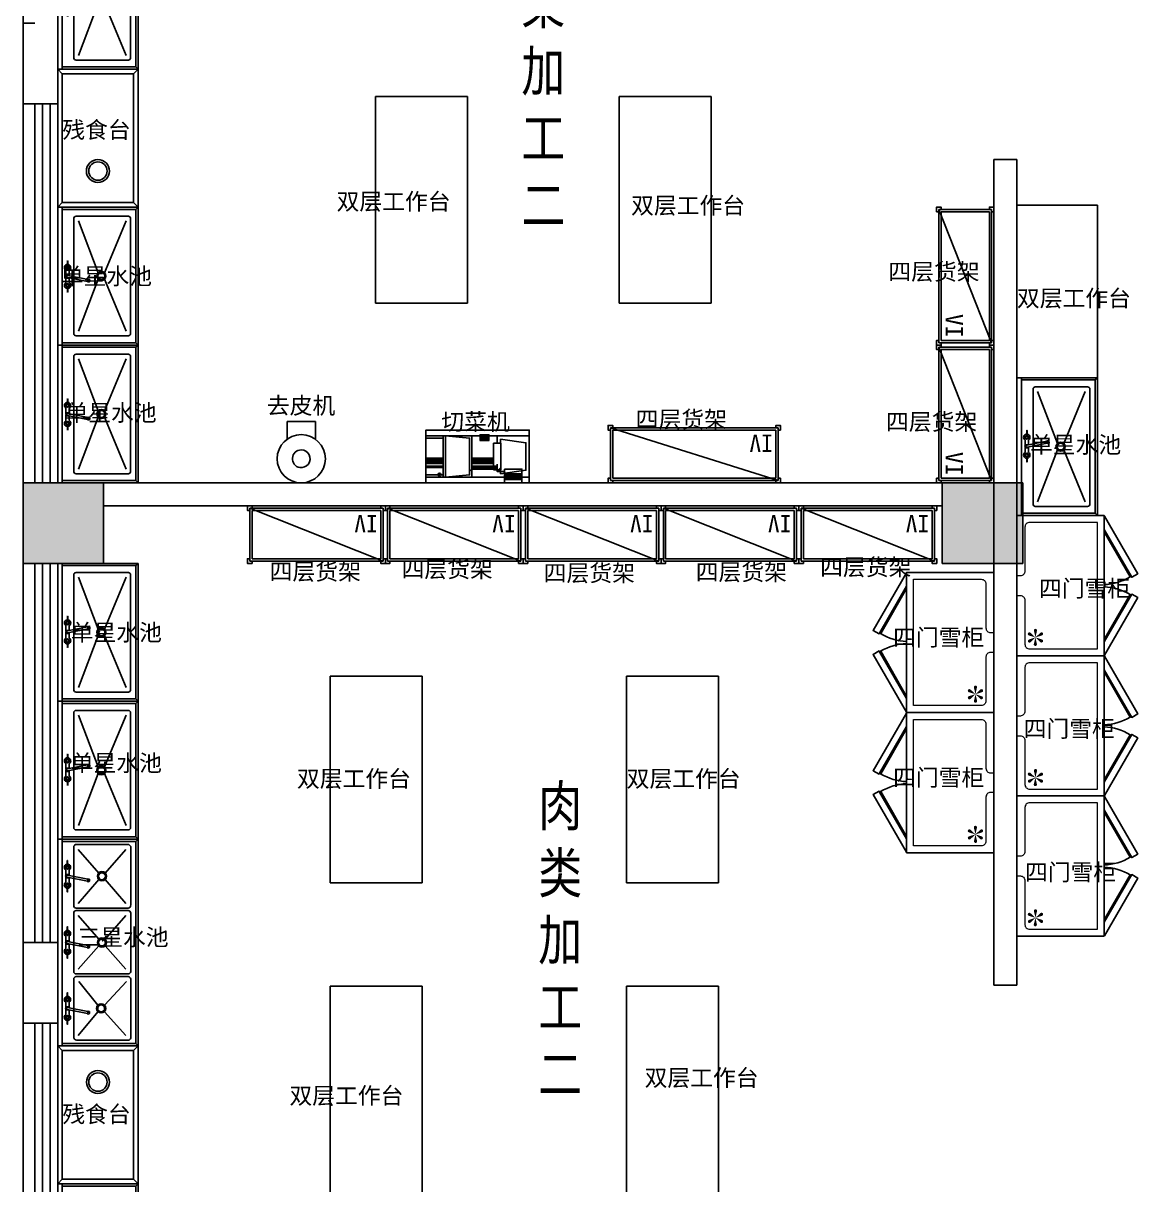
# Model space of a CAD drawing. Extents: x 1159254 to 1730927, y -477824 to -383968.
# Drawn here: x 1616080 to 1625782, y -460582 to -450475 of the extents above; entities that cross this region are included whole.
import ezdxf

# ---------------------------------------------------------------- set-up
doc = ezdxf.new("R2010")
doc.units = 0
doc.header["$LTSCALE"] = 1000
for name, color, linetype in [('COLUMN', 2, 'Continuous'), ('PUB_HATCH', 8, 'Continuous'), ('WALL', 6, 'Continuous'), ('WINDOW', 4, 'Continuous'), ('WS_厨房设备', 1, 'Continuous'), ('产品文字', 7, 'Continuous')]:
    doc.layers.add(name, color=color, linetype=linetype)
doc.styles.get("Standard").update_dxf_attribs({"font": '', "width": 0.8})
doc.styles.add('WMF-宋体1', font='')
doc.styles.get('Standard').set_extended_font_data('SimSun')
doc.styles.get('WMF-宋体1').set_extended_font_data('SimSun')

# ---------------------------------------------------------------- blocks, each defined once
blk = doc.blocks.new('snow')
at = {"lineweight": -3}
for points in [[(-59, 13, 1.234515), (-57, -14), (0, 0)], [(-18, 58, 1.234515), (-41, 43), (0, 0)], [(0, 0), (-41, -42, 1.234515), (-19, -57)], [(41, 44, 1.234515), (17, 57), (0, 0)], [(0, 0), (58, -13, 1.234515), (59, 14)], [(0, 0), (17, -57, 1.234515), (41, -44)]]:
    blk.add_hatch(color=5, dxfattribs=at).paths.add_polyline_path(points)
blk = doc.blocks.new('Custom_45')
at = {"color": 252, "lineweight": -3}
for points in [[(5, 760), (4, 762), (506, 1052), (536, 1000), (121, 760)], [(1215, 760), (1216, 762), (714, 1052), (684, 1000), (1099, 760)], [(121, 760), (528, 995), (533, 986), (141, 760)], [(1099, 760), (692, 995), (687, 986), (1079, 760)]]:
    blk.add_lwpolyline(points, dxfattribs=at)
blk.add_lwpolyline([(0, 760), (1220, 760), (1220, 0), (0, 0)], close=True)
at = {"color": 252, "lineweight": 20}
blk.add_lwpolyline([(1160, 700), (1160, 110, -0.414214), (1120, 70), (736, 70, 0.414214), (696, 30), (696, 0), (524, 0), (524, 30, 0.414214), (484, 70), (100, 70, -0.414214), (60, 110), (60, 700)], format="xyb", close=True, dxfattribs=at)
at = {"color": 252, "linetype": 'Continuous', "lineweight": -3, "ltscale": 5}
for centre, start, end in [((129, 742), 2.1551, 31.183), ((1091, 742), 148.817, 177.8449)]:
    blk.add_arc(centre, 472, start, end, dxfattribs=at)
at = {"color": 252, "lineweight": -3}
blk.add_blockref('snow', (160, 161), dxfattribs=at)
blk = doc.blocks.new('水龙头')
at = {"color": 252}
for p, q in [((-136, -15), (-90, -14)), ((-136, -18), (-90, -19)), ((-52, -2), (-4, -2)), ((-52, -31), (-6, -31)), ((4, -2), (51, -2)), ((12, -31), (51, -31)), ((136, -15), (90, -14)), ((136, -18), (90, -19)), ((23, -194), (26, -209)), ((49, -204), (46, -189))]:
    blk.add_line(p, q, dxfattribs=at)
for points in [[(13, -7), (0, 0), (-14, -8), (-14, -25), (-7, -29)], [(11, -26), (13, -25), (13, -7)]]:
    blk.add_lwpolyline(points, dxfattribs=at)
blk.add_lwpolyline([(26, -194), (-9, -18, -1.00756), (9, -15), (43, -190)], format="xyb", dxfattribs=at)
for centre in [(-78, -16), (77, -16)]:
    blk.add_circle(centre, 10.9, dxfattribs=at)
for centre, radius, start, end in [((-78, -16), 27.5, 36.2116, 175.3449), ((77, -16), 27.5, 4.6931, 143.7884), ((-136, -16), 1, 91.3387, 171.564), ((-132, -16), 4.53, 171.564, 188.436), ((-136, -17), 1, 188.436, 268.6613), ((-78, -16), 27.5, 184.6551, 323.7884), ((-78, -16), 16, 189.0003, 170.9997), ((-77, -16), 12.9, 168.3562, 191.6438), ((-52, 3), 5, 216.2116, 270), ((-52, -36), 5, 90, 143.7884), ((51, 3), 5, 270, 323.7884), ((51, -36), 5, 36.2116, 90), ((77, -16), 27.5, 216.2116, 355.3069), ((77, -16), 16, 9.0664, 350.9336), ((77, -16), 12.9, 348.3562, 11.6438), ((136, -16), 1, 8.436, 88.6613), ((136, -17), 1, 271.3387, 351.564), ((132, -16), 4.53, 351.564, 8.436)]:
    blk.add_arc(centre, radius, start, end, dxfattribs=at)
for centre, start_param, end_param in [((34, -192), 5.611234, 10.096729), ((34, -190), 6.955136, 8.752827), ((37, -206), 0, 3.141593)]:
    blk.add_ellipse(centre, major_axis=(-11.3, -2.2), ratio=0.233596, start_param=start_param, end_param=end_param, dxfattribs=at)
blk = doc.blocks.new('CJT_20205')
at = {"color": 252, "linetype": 'Continuous', "ltscale": 2}
for p, q in [((20, 680), (0, 700)), ((1180, 680), (1200, 700))]:
    blk.add_line(p, q, dxfattribs=at)
at = {"color": 252}
for p, q in [((120, 595), (572, 408)), ((628, 408), (1080, 595)), ((120, 180), (572, 352)), ((628, 352), (1080, 180))]:
    blk.add_line(p, q, dxfattribs=at)
at = {"lineweight": -2}
for points in [[(0, 700), (1200, 700), (1200, 0), (0, 0)], [(0, 0), (1200, 0), (1200, 40), (0, 40)]]:
    blk.add_lwpolyline(points, close=True, dxfattribs=at)
at = {"color": 252, "linetype": 'Continuous', "ltscale": 2}
blk.add_lwpolyline([(20, 40), (20, 680), (1180, 680), (1180, 40)], dxfattribs=at)
at = {"color": 30}
blk.add_lwpolyline([(1100, 635), (100, 635, 0.414214), (80, 615), (80, 160, 0.414214), (100, 140), (1100, 140, 0.414214), (1120, 160), (1120, 615, 0.414214)], format="xyb", close=True, dxfattribs=at)
at = {"color": 252}
for radius in [40, 30]:
    blk.add_circle((600, 380), radius, dxfattribs=at)
at = {"color": 1, "rotation": 180}
blk.add_blockref('水龙头', (596, 70), dxfattribs=at)
blk = doc.blocks.new('*U45')
at = {"linetype": 'Continuous'}
for p, q in [((0, 0), (0, 700)), ((0, 700), (1500, 700)), ((1500, 700), (1500, 0)), ((1500, 0), (0, 0))]:
    blk.add_line(p, q, dxfattribs=at)
blk = doc.blocks.new('Custom_39')
at = {"color": 252, "linetype": 'Continuous', "ltscale": 2}
for p, q in [((20, 680), (0, 700)), ((1180, 680), (1200, 700))]:
    blk.add_line(p, q, dxfattribs=at)
at = {"color": 252}
for p, q in [((120, 595), (572, 408)), ((628, 408), (1080, 595)), ((120, 180), (572, 352)), ((628, 352), (1080, 180))]:
    blk.add_line(p, q, dxfattribs=at)
at = {"lineweight": -2}
for points in [[(0, 700), (1200, 700), (1200, 0), (0, 0)], [(0, 0), (1200, 0), (1200, 40), (0, 40)]]:
    blk.add_lwpolyline(points, close=True, dxfattribs=at)
at = {"color": 252, "linetype": 'Continuous', "ltscale": 2}
blk.add_lwpolyline([(20, 40), (20, 680), (1180, 680), (1180, 40)], dxfattribs=at)
at = {"color": 30}
blk.add_lwpolyline([(1100, 635), (100, 635, 0.414214), (80, 615), (80, 160, 0.414214), (100, 140), (1100, 140, 0.414214), (1120, 160), (1120, 615, 0.414214)], format="xyb", close=True, dxfattribs=at)
at = {"color": 252}
for radius in [40, 30]:
    blk.add_circle((600, 380), radius, dxfattribs=at)
at = {"color": 1, "rotation": 180}
blk.add_blockref('水龙头', (596, 70), dxfattribs=at)
blk = doc.blocks.new('*U83')
at = {"color": 252}
for p, q in [((40, 660), (0, 700)), ((40, 660), (1160, 660)), ((40, 40), (40, 660)), ((40, 660), (40, 660)), ((1200, 700), (1160, 660)), ((1160, 660), (1160, 40)), ((40, 40), (0, 0)), ((1160, 40), (40, 40)), ((1160, 40), (1200, 0))]:
    blk.add_line(p, q, dxfattribs=at)
for p, q in [((0, 700), (1200, 700)), ((0, 0), (0, 700)), ((1200, 0), (1200, 700)), ((1200, 0), (0, 0))]:
    blk.add_line(p, q)
blk.add_circle((886, 350), 100)
blk.add_circle((886, 350), 80, dxfattribs=at)
blk = doc.blocks.new('*U132')
at = {"color": 252, "linetype": 'Continuous', "ltscale": 2}
for p, q in [((20, 680), (0, 700)), ((1480, 680), (1500, 700))]:
    blk.add_line(p, q, dxfattribs=at)
at = {"color": 252}
for p, q in [((117, 588), (299, 413)), ((355, 413), (537, 588)), ((117, 180), (299, 357)), ((355, 357), (537, 180))]:
    blk.add_line(p, q, dxfattribs=at)
for points in [[(0, 700), (1500, 700), (1500, 0), (0, 0)], [(0, 0), (1500, 0), (1500, 40), (0, 40)]]:
    blk.add_lwpolyline(points, close=True)
at = {"color": 252, "linetype": 'Continuous', "ltscale": 2}
blk.add_lwpolyline([(20, 40), (20, 680), (1480, 680), (1480, 40)], dxfattribs=at)
at = {"color": 30}
blk.add_lwpolyline([(557, 628), (97, 628, 0.414214), (77, 608), (77, 160, 0.414214), (97, 140), (557, 140, 0.414214), (577, 160), (577, 608, 0.414214)], format="xyb", close=True, dxfattribs=at)
at = {"color": 252}
for radius in [40, 30]:
    blk.add_circle((327, 385), radius, dxfattribs=at)
at = {"color": 1, "rotation": 180}
blk.add_blockref('水龙头', (330, 68), dxfattribs=at)
blk = doc.blocks.new('*U91')
at = {"color": 252, "linetype": 'Continuous', "ltscale": 2}
for p, q in [((20, 680), (0, 700)), ((1780, 680), (1800, 700))]:
    blk.add_line(p, q, dxfattribs=at)
at = {"color": 252}
for p, q in [((90, 593), (298, 406)), ((355, 406), (562, 598)), ((667, 593), (872, 413)), ((928, 413), (1136, 593)), ((1241, 593), (1449, 413)), ((1505, 413), (1710, 593)), ((90, 179), (298, 350)), ((355, 350), (562, 184)), ((667, 179), (872, 357)), ((928, 357), (1136, 179)), ((1241, 179), (1449, 357)), ((1505, 357), (1710, 179))]:
    blk.add_line(p, q, dxfattribs=at)
for points in [[(0, 700), (1800, 700), (1800, 0), (0, 0)], [(0, 0), (1800, 0), (1800, 40), (0, 40)]]:
    blk.add_lwpolyline(points, close=True)
at = {"color": 252, "ltscale": 2}
blk.add_lwpolyline([(20, 40), (20, 680), (1780, 680), (1780, 40)], dxfattribs=at)
at = {"color": 30}
for points in [[(582, 635), (70, 635, 0.414214), (49, 614), (49, 177, 0.352322), (70, 139), (582, 139, 0.414214), (603, 160), (603, 614, 0.414214)], [(1157, 635), (648, 635, 0.414214), (627, 614), (627, 160, 0.414214), (648, 139), (1157, 139, 0.414214), (1178, 160), (1178, 614, 0.414214)], [(1735, 635), (1227, 635, 0.414214), (1200, 614), (1200, 160, 0.414214), (1221, 139), (1730, 139, 0.236565), (1754, 156), (1754, 610, 0.295226)]]:
    blk.add_lwpolyline(points, format="xyb", close=True, dxfattribs=at)
at = {"color": 252}
for centre, radius in [((327, 378), 40), ((327, 378), 30), ((900, 385), 40), ((900, 385), 30), ((1477, 385), 40), ((1477, 385), 30)]:
    blk.add_circle(centre, radius, dxfattribs=at)
at = {"color": 1, "rotation": 180}
for p in [(326, 68), (900, 68), (1477, 68)]:
    blk.add_blockref('水龙头', p, dxfattribs=at)
blk = doc.blocks.new('*U49')
at = {"linetype": 'Continuous'}
for p, q in [((0, 0), (0, 800)), ((0, 800), (1800, 800)), ((1800, 800), (1800, 0)), ((1800, 0), (0, 0))]:
    blk.add_line(p, q, dxfattribs=at)
blk = doc.blocks.new('CJT_2493')
for p, q in [((87, 528), (333, 528)), ((87, 374), (87, 528)), ((333, 374), (333, 528))]:
    blk.add_line(p, q)
blk.add_circle((210, 204), 210)
at = {"color": 252}
for radius, start, end in [(77, 90, 279.6492), (77.1, 279.6492, 90)]:
    blk.add_arc((210, 204), radius, start, end, dxfattribs=at)
blk = doc.blocks.new('CJT_4225')
h = blk.add_hatch()
h.set_pattern_fill('NET', color=252, style=0)
h.paths.add_polyline_path([(835, 30), (835, 70), (685, 70), (685, 30)])
h.paths.add_polyline_path([(550, 370), (550, 420), (470, 420), (470, 370)])
at = {"color": 252}
for p, q in [((150, 215), (0, 215)), ((150, 205), (0, 205)), ((589, 215), (400, 215)), ((589, 205), (400, 205)), ((150, 200), (0, 200)), ((150, 190), (0, 190)), ((150, 180), (0, 180)), ((150, 170), (0, 170)), ((150, 145), (0, 145)), ((150, 135), (0, 135)), ((380, 120), (400, 100)), ((589, 200), (400, 200)), ((589, 190), (400, 190)), ((589, 180), (400, 180)), ((589, 170), (400, 170)), ((620, 145), (400, 145)), ((620, 135), (400, 135)), ((650, 130), (620, 100)), ((685, 80), (835, 80))]:
    blk.add_line(p, q, dxfattribs=at)
blk.add_lwpolyline([(835, 0), (900, 0), (900, 460), (0, 460), (0, 0), (685, 0)])
for points in [[(470, 410), (0, 410), (0, 50), (685, 50)], [(835, 50), (900, 50), (900, 410), (550, 410)], [(835, 50), (900, 50), (900, 410), (620, 410), (620, 346)], [(150, 390), (0, 390), (0, 70), (150, 70)], [(870, 110), (870, 110), (870, 350), (650, 380), (650, 346)], [(870, 350), (870, 350), (870, 110), (650, 80), (650, 114)], [(400, 120), (620, 120)], [(620, 164), (620, 100), (685, 100)]]:
    blk.add_lwpolyline(points, dxfattribs=at)
for points in [[(150, 410), (400, 410), (400, 50), (150, 50)], [(170, 410), (380, 390), (380, 70), (170, 50)], [(589, 346), (651, 346), (651, 114), (589, 114)], [(685, 120), (835, 120), (835, 0), (685, 0)]]:
    blk.add_lwpolyline(points, close=True, dxfattribs=at)
blk.add_circle((118, 72), 12.4, dxfattribs=at)
blk = doc.blocks.new('*U59')
for p, q in [((20, 20), (20, 480)), ((20, 480), (1480, 480)), ((1480, 480), (1480, 20)), ((1480, 20), (20, 20))]:
    blk.add_line(p, q)
at = {"color": 252, "linetype": 'Continuous', "ltscale": 3}
blk.add_line((20, 480), (1480, 20), dxfattribs=at)
at = {"color": 252}
for p, q in [((40, 40), (40, 460)), ((40, 40), (40, 460)), ((40, 460), (1460, 460)), ((1460, 460), (1460, 40)), ((1460, 40), (40, 40))]:
    blk.add_line(p, q, dxfattribs=at)
for points in [[(40, 480), (40, 500), (0, 500), (0, 460), (20, 460)], [(1460, 480), (1460, 500), (1500, 500), (1500, 460), (1480, 460)], [(40, 20), (40, 0), (0, 0), (0, 40), (20, 40)], [(1460, 20), (1460, 0), (1500, 0), (1500, 40), (1480, 40)]]:
    blk.add_lwpolyline(points, dxfattribs=at)
blk.add_text('IV', height=150).set_placement((66, 80))
blk = doc.blocks.new('*U60')
for p, q in [((20, 20), (20, 480)), ((20, 480), (1180, 480)), ((1180, 480), (1180, 20)), ((1180, 20), (20, 20))]:
    blk.add_line(p, q)
at = {"color": 252, "linetype": 'Continuous', "ltscale": 3}
blk.add_line((20, 480), (1180, 20), dxfattribs=at)
at = {"color": 252}
for p, q in [((40, 40), (40, 460)), ((40, 40), (40, 460)), ((40, 460), (1160, 460)), ((1160, 460), (1160, 40)), ((1160, 40), (40, 40))]:
    blk.add_line(p, q, dxfattribs=at)
for points in [[(40, 480), (40, 500), (0, 500), (0, 460), (20, 460)], [(1160, 480), (1160, 500), (1200, 500), (1200, 460), (1180, 460)], [(40, 20), (40, 0), (0, 0), (0, 40), (20, 40)], [(1160, 20), (1160, 0), (1200, 0), (1200, 40), (1180, 40)]]:
    blk.add_lwpolyline(points, dxfattribs=at)
blk.add_text('IV', height=150).set_placement((66, 80))
blk = doc.blocks.new('_FZH')
blk.add_lwpolyline([(-0.5, -0.5), (0.5, -0.5), (0.5, 0.5), (-0.5, 0.5)], close=True)
at = {"layer": 'PUB_HATCH'}
blk.add_solid([(-0.5, -0.5), (0.5, -0.5), (-0.5, 0.5), (0.5, 0.5)], dxfattribs=at)
blk = doc.blocks.new('$TCHSYS$WIN2D')
for p, q in [((-0.5, 0.5), (0.5, 0.5)), ((-0.5, 0.5), (-0.5, -0.5)), ((0.5, 0.5), (0.5, -0.5)), ((0.5, 0.1667), (-0.5, 0.1667)), ((0.5, -0.1667), (-0.5, -0.1667)), ((-0.5, -0.5), (0.5, -0.5))]:
    blk.add_line(p, q)

msp = doc.modelspace()

# ---------------------------------------------------------------- linework, layer by layer
msp.add_line((1616079.8, -470624.8), (1616079.8, -442806))
at = {"layer": 'COLUMN'}
for p, q in [((1616179.8, -450474.8), (1616079.8, -450474.8)), ((1616079.8, -450474.8), (1616079.8, -451174.8)), ((1616379.8, -451174.8), (1616379.8, -450474.8)), ((1616079.8, -451174.8), (1616179.8, -451174.8)), ((1616179.8, -458474.8), (1616079.8, -458474.8)), ((1616079.8, -458474.8), (1616079.8, -459174.8)), ((1616379.8, -459174.8), (1616379.8, -458474.8)), ((1616079.8, -459174.8), (1616179.8, -459174.8))]:
    msp.add_line(p, q, dxfattribs=at)
at = {"layer": 'WALL'}
for p, q in [((1624529.8, -451662), (1624529.8, -458844.3)), ((1624529.8, -451662), (1624729.8, -451662)), ((1624729.8, -451662), (1624729.8, -458844.3)), ((1616779.8, -454474.8), (1624079.8, -454474.8)), ((1616779.8, -454674.8), (1624079.8, -454674.8)), ((1624529.8, -458844.3), (1624729.8, -458844.3))]:
    msp.add_line(p, q, dxfattribs=at)

# ---------------------------------------------------------------- block references
at = {"layer": 'COLUMN', "xscale": 700, "yscale": 700, "zscale": 700}
for p in [(1616429.8, -454824.8), (1624429.8, -454824.8)]:
    msp.add_blockref('_FZH', p, dxfattribs=at)
at = {"layer": 'WINDOW', "yscale": -200, "rotation": 90}
for p, xscale, zscale in [((1616279.8, -452824.8), 3300, 3300), ((1616279.8, -456824.8), -3300, -3300), ((1616279.8, -460824.8), 3300, 3300)]:
    msp.add_blockref('$TCHSYS$WIN2D', p, dxfattribs=dict(at, xscale=xscale, zscale=zscale))
at = {"layer": 'WS_厨房设备', "xscale": -1}
for name, p, rotation in [('Custom_39', (1616379.8, -450874.8), 270), ('*U83', (1617079.8, -450874.8), 90), ('*U49', (1619147.4, -452911.7), 270), ('*U49', (1621268.3, -452911.7), 270), ('Custom_39', (1616379.8, -453274.8), 270), ('*U60', (1624029.8, -453274.8), 270), ('*U45', (1624729.8, -453559.2), 270), ('Custom_39', (1616379.8, -454474.8), 270), ('*U60', (1624029.8, -454474.8), 270), ('Custom_45', (1624729.8, -455979.2), 270), ('Custom_45', (1624729.8, -457199.2), 270), ('*U49', (1618751.1, -457955.6), 270), ('*U49', (1621332.6, -457955.6), 270), ('Custom_45', (1624729.8, -458419.2), 270), ('*U49', (1618751.1, -460653.6), 270), ('*U49', (1621332.6, -460653.6), 270)]:
    msp.add_blockref(name, p, dxfattribs=dict(at, rotation=rotation))
at = {"layer": 'WS_厨房设备'}
for name, p, rotation in [('CJT_20205', (1624729.8, -453559.2), 270), ('*U59', (1622671.4, -453974.8), 180), ('*U60', (1619231.9, -454674.8), 180), ('*U60', (1620431.9, -454674.8), 180), ('*U60', (1621631.9, -454674.8), 180), ('*U60', (1622831.9, -454674.8), 180), ('*U60', (1624031.9, -454674.8), 180), ('Custom_39', (1616379.8, -455174.8), 270), ('Custom_45', (1624529.8, -456473.2), 90.00000000000001), ('Custom_39', (1616379.8, -456374.8), 270), ('Custom_45', (1624529.8, -457693.2), 90.00000000000001), ('*U83', (1617080.2, -460574.4), 90), ('*U132', (1616380.2, -460574.4), 270)]:
    msp.add_blockref(name, p, dxfattribs=dict(at, rotation=rotation))
at = {"layer": 'WS_厨房设备', "xscale": -1}
msp.add_blockref('CJT_2493', (1618709.9, -454468.7), dxfattribs=at)
at = {"layer": 'WS_厨房设备'}
msp.add_blockref('CJT_4225', (1619585.3, -454474.8), dxfattribs=at)
at = {"layer": 'WS_厨房设备', "color": 2, "xscale": -1, "rotation": 270}
msp.add_blockref('*U91', (1616380.2, -459374.4), dxfattribs=at)

# ---------------------------------------------------------------- texts
at = {"layer": 'WALL', "char_height": 350, "width": 350, "attachment_point": 1}
for s, insert in [('{\\C0;蔬菜加工二 }', (1620416.2, -449548.4)), ('{\\C0;肉类加工二}', (1620562.9, -457110.1))]:
    msp.add_mtext(s, dxfattribs=dict(at, insert=insert))
at = {"layer": '产品文字', "color": 7, "lineweight": 0, "style": 'WMF-宋体1'}
for s, p in [('残食台', (1616419.8, -451474.8)), ('双层工作台', (1618807.6, -452099.1)), ('双层工作台', (1621371.3, -452133.2)), ('单星水池', (1616406.7, -452749.1)), ('四层货架', (1623610.4, -452709.3)), ('双层工作台', (1624729.8, -452940.7)), ('去皮机', (1618200.9, -453874.8)), ('单星水池', (1616447, -453936.7)), ('切菜机', (1619719.2, -454014.8)), ('四层货架', (1621411.4, -453994.8)), ('四层货架', (1623590.3, -454015.4)), ('单星水池', (1624843.2, -454214.8)), ('四层货架', (1619373.1, -455297.2)), ('四层货架', (1623016.9, -455280)), ('四层货架', (1618225.2, -455319.1)), ('四层货架', (1620610.6, -455331.5)), ('四层货架', (1621934.1, -455323)), ('四门雪柜', (1624922.2, -455465.8)), ('单星水池', (1616493.2, -455848.3)), ('四门雪柜', (1623652.2, -455891.9)), ('四门雪柜', (1624788.1, -456686.6)), ('单星水池', (1616493.2, -456984.5)), ('双层工作台', (1618462.8, -457121.5)), ('双层工作台', (1621332.6, -457121.5)), ('四门雪柜', (1623652.2, -457111.9)), ('四门雪柜', (1624799.8, -457934.8)), ('三星水池', (1616551, -458500.4)), ('双层工作台', (1621488.6, -459724.2)), ('双层工作台', (1618396.8, -459879.7)), ('残食台', (1616420.2, -460040.5))]:
    msp.add_text(s, height=145.52, dxfattribs=at).set_placement(p)

doc.saveas('drawing.dxf')
